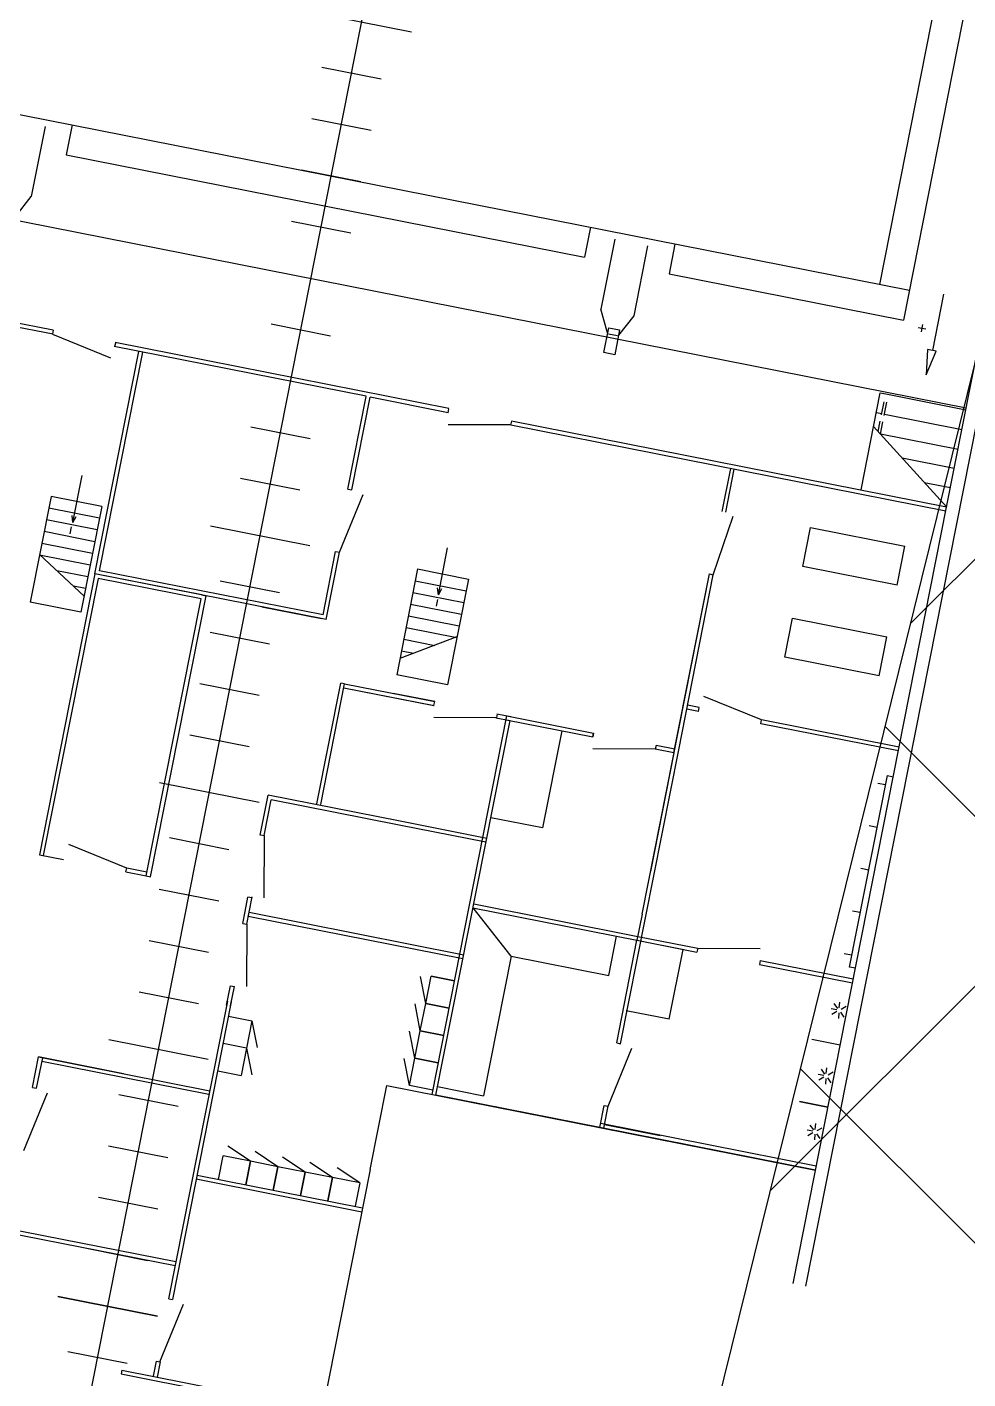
# Model space of a CAD drawing. Header units: metres. Extents: x 267365 to 277461, y 2088854 to 2108025.
# Drawn here: x 273001.3 to 273040.8, y 2096070.5 to 2096127.3 of the extents above; entities that cross this region are included whole.
import ezdxf

# ---------------------------------------------------------------- set-up
doc = ezdxf.new("R2010")
doc.units = ezdxf.units.M
doc.linetypes.add('ACAD_ISO02W100', pattern=[15, 12, -3])
doc.layers.add('PORT', color=5, linetype='Continuous')

msp = doc.modelspace()

# ---------------------------------------------------------------- linework, layer by layer
at = {"color": 30}
for p, q in [((272996.534, 2096032.469), (273058.355, 2096345.152)), ((272996.534, 2096032.469), (273058.355, 2096345.152)), ((272996.534, 2096032.469), (273058.355, 2096345.152)), ((273034.01, 2096074.372), (273075.472, 2096284.081)), ((273034.01, 2096074.372), (273075.472, 2096284.081)), ((273034.01, 2096074.372), (273075.472, 2096284.081)), ((273013.24, 2096127.958), (273017.424, 2096127.131)), ((273013.24, 2096127.958), (273017.424, 2096127.131)), ((273013.24, 2096127.958), (273017.424, 2096127.131)), ((273016.153, 2096125.137), (273013.657, 2096125.631)), ((273016.153, 2096125.137), (273013.657, 2096125.631)), ((273016.153, 2096125.137), (273013.657, 2096125.631)), ((273002.019, 2096123.142), (273001.436, 2096120.197)), ((273002.019, 2096123.142), (273001.436, 2096120.197)), ((273002.019, 2096123.142), (273001.436, 2096120.197)), ((273003.156, 2096123.217), (273002.907, 2096121.956)), ((273003.156, 2096123.217), (273002.907, 2096121.956)), ((273003.156, 2096123.217), (273002.907, 2096121.956)), ((273015.725, 2096122.977), (273013.23, 2096123.47)), ((273015.725, 2096122.977), (273013.23, 2096123.47)), ((273015.725, 2096122.977), (273013.23, 2096123.47)), ((273015.298, 2096120.816), (273012.803, 2096121.31)), ((273015.298, 2096120.816), (273012.803, 2096121.31)), ((273015.298, 2096120.816), (273012.803, 2096121.31)), ((273000.8, 2096119.389), (273001.436, 2096120.197)), ((273000.8, 2096119.389), (273001.436, 2096120.197)), ((273000.8, 2096119.389), (273001.436, 2096120.197)), ((273014.871, 2096118.656), (273012.376, 2096119.149)), ((273014.871, 2096118.656), (273012.376, 2096119.149)), ((273014.871, 2096118.656), (273012.376, 2096119.149)), ((273024.945, 2096118.909), (273024.696, 2096117.648)), ((273024.945, 2096118.909), (273024.696, 2096117.648)), ((273024.945, 2096118.909), (273024.696, 2096117.648)), ((273025.969, 2096118.407), (273025.386, 2096115.462)), ((273025.969, 2096118.407), (273025.386, 2096115.462)), ((273025.969, 2096118.407), (273025.386, 2096115.462)), ((273026.784, 2096115.186), (273027.366, 2096118.131)), ((273026.784, 2096115.186), (273027.366, 2096118.131)), ((273026.784, 2096115.186), (273027.366, 2096118.131)), ((273028.503, 2096118.205), (273028.254, 2096116.945)), ((273028.503, 2096118.205), (273028.254, 2096116.945)), ((273028.503, 2096118.205), (273028.254, 2096116.945)), ((273039.922, 2096107.135), (273041.963, 2096117.457)), ((273039.922, 2096107.135), (273041.963, 2096117.457)), ((273039.922, 2096107.135), (273041.963, 2096117.457)), ((273039.797, 2096116.093), (273039.328, 2096113.722)), ((273039.797, 2096116.093), (273039.328, 2096113.722)), ((273039.797, 2096116.093), (273039.328, 2096113.722)), ((273025.667, 2096114.472), (273025.386, 2096115.462)), ((273025.667, 2096114.472), (273025.386, 2096115.462)), ((273025.667, 2096114.472), (273025.386, 2096115.462)), ((273026.147, 2096114.377), (273026.784, 2096115.186)), ((273026.147, 2096114.377), (273026.784, 2096115.186)), ((273026.147, 2096114.377), (273026.784, 2096115.186)), ((273002.356, 2096114.406), (273000.461, 2096114.781)), ((273002.356, 2096114.406), (273000.461, 2096114.781)), ((273002.356, 2096114.406), (273000.461, 2096114.781)), ((273002.363, 2096114.575), (273000.493, 2096114.945)), ((273002.363, 2096114.575), (273000.493, 2096114.945)), ((273002.363, 2096114.575), (273000.493, 2096114.945)), ((273002.363, 2096114.575), (273002.331, 2096114.411)), ((273002.363, 2096114.575), (273002.331, 2096114.411)), ((273002.363, 2096114.575), (273002.331, 2096114.411)), ((273014.017, 2096114.334), (273011.521, 2096114.828)), ((273014.017, 2096114.334), (273011.521, 2096114.828)), ((273014.017, 2096114.334), (273011.521, 2096114.828)), ((273025.518, 2096113.638), (273025.724, 2096114.683)), ((273025.518, 2096113.638), (273025.724, 2096114.683)), ((273025.518, 2096113.638), (273025.724, 2096114.683)), ((273025.724, 2096114.683), (273026.174, 2096114.594)), ((273025.724, 2096114.683), (273026.174, 2096114.594)), ((273025.724, 2096114.683), (273026.174, 2096114.594)), ((273026.174, 2096114.594), (273025.968, 2096113.549)), ((273026.174, 2096114.594), (273025.968, 2096113.549)), ((273026.174, 2096114.594), (273025.968, 2096113.549)), ((273038.735, 2096114.693), (273039.048, 2096114.632)), ((273038.735, 2096114.693), (273039.048, 2096114.632)), ((273038.735, 2096114.693), (273039.048, 2096114.632)), ((273038.862, 2096114.505), (273038.924, 2096114.818)), ((273038.862, 2096114.505), (273038.924, 2096114.818)), ((273038.862, 2096114.505), (273038.924, 2096114.818)), ((273002.332, 2096114.416), (273004.765, 2096113.423)), ((273002.332, 2096114.416), (273004.765, 2096113.423)), ((273002.332, 2096114.416), (273004.765, 2096113.423)), ((273015.523, 2096111.803), (273004.928, 2096113.898)), ((273015.523, 2096111.803), (273004.928, 2096113.898)), ((273015.523, 2096111.803), (273004.928, 2096113.898)), ((273004.957, 2096113.891), (273004.989, 2096114.055)), ((273004.957, 2096113.891), (273004.989, 2096114.055)), ((273004.957, 2096113.891), (273004.989, 2096114.055)), ((273019, 2096111.28), (273004.971, 2096114.058)), ((273019, 2096111.28), (273004.971, 2096114.058)), ((273019, 2096111.28), (273004.971, 2096114.058)), ((273025.71, 2096114.433), (273026.093, 2096114.357)), ((273025.71, 2096114.433), (273026.093, 2096114.357)), ((273025.71, 2096114.433), (273026.093, 2096114.357)), ((273004.116, 2096104.332), (273005.965, 2096113.681)), ((273004.116, 2096104.332), (273005.965, 2096113.681)), ((273004.116, 2096104.332), (273005.965, 2096113.681)), ((273004.313, 2096104.463), (273006.129, 2096113.649)), ((273004.313, 2096104.463), (273006.129, 2096113.649)), ((273004.313, 2096104.463), (273006.129, 2096113.649)), ((273025.968, 2096113.549), (273025.518, 2096113.638)), ((273025.968, 2096113.549), (273025.518, 2096113.638)), ((273025.968, 2096113.549), (273025.518, 2096113.638)), ((273039.119, 2096113.763), (273039.068, 2096112.709)), ((273039.119, 2096113.763), (273039.068, 2096112.709)), ((273039.068, 2096112.709), (273039.483, 2096113.691)), ((273039.068, 2096112.709), (273039.483, 2096113.691)), ((273039.483, 2096113.691), (273039.119, 2096113.763)), ((273039.483, 2096113.691), (273039.119, 2096113.763)), ((273014.75, 2096107.897), (273015.52, 2096111.792)), ((273014.75, 2096107.897), (273015.52, 2096111.792)), ((273014.75, 2096107.897), (273015.52, 2096111.792)), ((273014.914, 2096107.865), (273015.684, 2096111.759)), ((273014.914, 2096107.865), (273015.684, 2096111.759)), ((273014.914, 2096107.865), (273015.684, 2096111.759)), ((273018.967, 2096111.11), (273015.684, 2096111.759)), ((273018.967, 2096111.11), (273015.684, 2096111.759)), ((273018.967, 2096111.11), (273015.684, 2096111.759)), ((273036.329, 2096107.862), (273037.136, 2096111.946)), ((273036.329, 2096107.862), (273037.136, 2096111.946)), ((273036.329, 2096107.862), (273037.136, 2096111.946)), ((273037.136, 2096111.946), (273037.364, 2096111.9)), ((273037.136, 2096111.946), (273037.364, 2096111.9)), ((273037.136, 2096111.946), (273037.364, 2096111.9)), ((273037.364, 2096111.9), (273040.733, 2096111.234)), ((273037.364, 2096111.9), (273040.733, 2096111.234)), ((273037.364, 2096111.9), (273040.733, 2096111.234)), ((273018.967, 2096111.11), (273018.999, 2096111.275)), ((273018.967, 2096111.11), (273018.999, 2096111.275)), ((273018.967, 2096111.11), (273018.999, 2096111.275)), ((273036.973, 2096111.119), (273037.201, 2096111.074)), ((273036.973, 2096111.119), (273037.201, 2096111.074)), ((273036.973, 2096111.119), (273037.201, 2096111.074)), ((273037.313, 2096111.052), (273040.569, 2096110.408)), ((273037.313, 2096111.052), (273040.569, 2096110.408)), ((273037.313, 2096111.052), (273040.569, 2096110.408)), ((273013.162, 2096110.013), (273010.667, 2096110.506)), ((273013.162, 2096110.013), (273010.667, 2096110.506)), ((273013.162, 2096110.013), (273010.667, 2096110.506)), ((273021.594, 2096110.597), (273018.966, 2096110.604)), ((273021.594, 2096110.597), (273018.966, 2096110.604)), ((273021.594, 2096110.597), (273018.966, 2096110.604)), ((273021.625, 2096110.755), (273021.593, 2096110.591)), ((273021.625, 2096110.755), (273021.593, 2096110.591)), ((273021.625, 2096110.755), (273021.593, 2096110.591)), ((273039.89, 2096106.974), (273021.597, 2096110.59)), ((273039.89, 2096106.974), (273021.597, 2096110.59)), ((273039.89, 2096106.974), (273021.597, 2096110.59)), ((273039.923, 2096107.138), (273021.626, 2096110.76)), ((273039.923, 2096107.138), (273021.626, 2096110.76)), ((273039.923, 2096107.138), (273021.626, 2096110.76)), ((273039.927, 2096107.134), (273036.855, 2096110.525)), ((273039.927, 2096107.134), (273036.855, 2096110.525)), ((273039.927, 2096107.134), (273036.855, 2096110.525)), ((273037.148, 2096110.226), (273040.406, 2096109.582)), ((273037.148, 2096110.226), (273040.406, 2096109.582)), ((273037.148, 2096110.226), (273040.406, 2096109.582)), ((273030.49, 2096106.953), (273030.847, 2096108.761)), ((273030.49, 2096106.953), (273030.847, 2096108.761)), ((273030.49, 2096106.953), (273030.847, 2096108.761)), ((273038.05, 2096109.206), (273040.246, 2096108.772)), ((273038.05, 2096109.206), (273040.246, 2096108.772)), ((273038.05, 2096109.206), (273040.246, 2096108.772)), ((273003.184, 2096106.49), (273003.576, 2096108.47)), ((273003.184, 2096106.49), (273003.576, 2096108.47)), ((273003.184, 2096106.49), (273003.576, 2096108.47)), ((273012.735, 2096107.852), (273010.24, 2096108.346)), ((273012.735, 2096107.852), (273010.24, 2096108.346)), ((273012.735, 2096107.852), (273010.24, 2096108.346)), ((273030.635, 2096106.931), (273030.992, 2096108.733)), ((273030.635, 2096106.931), (273030.992, 2096108.733)), ((273030.635, 2096106.931), (273030.992, 2096108.733)), ((273014.395, 2096105.239), (273015.388, 2096107.672)), ((273014.395, 2096105.239), (273015.388, 2096107.672)), ((273014.395, 2096105.239), (273015.388, 2096107.672)), ((273014.75, 2096107.897), (273014.92, 2096107.863)), ((273014.75, 2096107.897), (273014.92, 2096107.863)), ((273014.75, 2096107.897), (273014.92, 2096107.863)), ((273014.75, 2096107.897), (273014.92, 2096107.863)), ((273014.75, 2096107.897), (273014.92, 2096107.863)), ((273014.75, 2096107.897), (273014.92, 2096107.863)), ((273038.979, 2096108.18), (273040.085, 2096107.961)), ((273038.979, 2096108.18), (273040.085, 2096107.961)), ((273038.979, 2096108.18), (273040.085, 2096107.961)), ((273002.27, 2096107.583), (273001.391, 2096103.137)), ((273002.27, 2096107.583), (273001.391, 2096103.137)), ((273002.27, 2096107.583), (273001.391, 2096103.137)), ((273004.306, 2096106.668), (273002.173, 2096107.09)), ((273004.306, 2096106.668), (273002.173, 2096107.09)), ((273004.306, 2096106.668), (273002.173, 2096107.09)), ((273004.404, 2096107.161), (273002.27, 2096107.583)), ((273004.404, 2096107.161), (273002.27, 2096107.583)), ((273004.404, 2096107.161), (273002.27, 2096107.583)), ((273004.404, 2096107.161), (273003.525, 2096102.716)), ((273004.404, 2096107.161), (273003.525, 2096102.716)), ((273004.404, 2096107.161), (273003.525, 2096102.716)), ((273033.466, 2096074.479), (273039.922, 2096107.135)), ((273033.466, 2096074.479), (273039.922, 2096107.135)), ((273033.466, 2096074.479), (273039.922, 2096107.135)), ((273004.209, 2096106.176), (273002.076, 2096106.598)), ((273004.209, 2096106.176), (273002.076, 2096106.598)), ((273004.209, 2096106.176), (273002.076, 2096106.598)), ((273003.184, 2096106.49), (273003.152, 2096106.782)), ((273003.184, 2096106.49), (273003.152, 2096106.782)), ((273003.184, 2096106.49), (273003.152, 2096106.782)), ((273003.184, 2096106.49), (273003.326, 2096106.748)), ((273003.184, 2096106.49), (273003.326, 2096106.748)), ((273003.184, 2096106.49), (273003.326, 2096106.748)), ((273030.114, 2096104.296), (273030.943, 2096106.761)), ((273030.114, 2096104.296), (273030.943, 2096106.761)), ((273030.114, 2096104.296), (273030.943, 2096106.761)), ((273004.112, 2096105.684), (273001.978, 2096106.106)), ((273004.112, 2096105.684), (273001.978, 2096106.106)), ((273004.112, 2096105.684), (273001.978, 2096106.106)), ((273003.069, 2096106.017), (273003.126, 2096106.302)), ((273003.069, 2096106.017), (273003.126, 2096106.302)), ((273003.069, 2096106.017), (273003.126, 2096106.302)), ((273008.968, 2096106.352), (273013.152, 2096105.525)), ((273008.968, 2096106.352), (273013.152, 2096105.525)), ((273008.968, 2096106.352), (273013.152, 2096105.525)), ((273033.878, 2096104.637), (273034.202, 2096106.278)), ((273033.878, 2096104.637), (273034.202, 2096106.278)), ((273033.878, 2096104.637), (273034.202, 2096106.278)), ((273034.202, 2096106.278), (273038.166, 2096105.494)), ((273034.202, 2096106.278), (273038.166, 2096105.494)), ((273034.202, 2096106.278), (273038.166, 2096105.494)), ((273004.014, 2096105.191), (273001.881, 2096105.613)), ((273004.014, 2096105.191), (273001.881, 2096105.613)), ((273004.014, 2096105.191), (273001.881, 2096105.613)), ((273018.553, 2096103.451), (273018.945, 2096105.432)), ((273018.553, 2096103.451), (273018.945, 2096105.432)), ((273018.553, 2096103.451), (273018.945, 2096105.432)), ((273037.841, 2096103.853), (273038.166, 2096105.494)), ((273037.841, 2096103.853), (273038.166, 2096105.494)), ((273037.841, 2096103.853), (273038.166, 2096105.494)), ((273003.917, 2096104.699), (273001.783, 2096105.121)), ((273003.917, 2096104.699), (273001.783, 2096105.121)), ((273003.917, 2096104.699), (273001.783, 2096105.121)), ((273001.788, 2096105.146), (273003.659, 2096103.394)), ((273001.788, 2096105.146), (273003.659, 2096103.394)), ((273001.788, 2096105.146), (273003.659, 2096103.394)), ((273013.704, 2096102.607), (273014.231, 2096105.27)), ((273013.704, 2096102.607), (273014.231, 2096105.27)), ((273013.704, 2096102.607), (273014.231, 2096105.27)), ((273013.836, 2096102.41), (273014.397, 2096105.246)), ((273013.836, 2096102.41), (273014.397, 2096105.246)), ((273013.836, 2096102.41), (273014.397, 2096105.246)), ((273014.237, 2096105.27), (273014.401, 2096105.238)), ((273014.237, 2096105.27), (273014.401, 2096105.238)), ((273014.237, 2096105.27), (273014.401, 2096105.238)), ((273004.116, 2096104.332), (273001.78, 2096092.515)), ((273004.116, 2096104.332), (273001.78, 2096092.515)), ((273004.116, 2096104.332), (273001.78, 2096092.515)), ((273003.82, 2096104.207), (273002.516, 2096104.464)), ((273003.82, 2096104.207), (273002.516, 2096104.464)), ((273003.82, 2096104.207), (273002.516, 2096104.464)), ((273008.606, 2096103.444), (273004.116, 2096104.332)), ((273013.836, 2096102.41), (273004.116, 2096104.332)), ((273008.606, 2096103.444), (273004.116, 2096104.332)), ((273013.836, 2096102.41), (273004.116, 2096104.332)), ((273008.606, 2096103.444), (273004.116, 2096104.332)), ((273013.836, 2096102.41), (273004.116, 2096104.332)), ((273013.704, 2096102.607), (273004.313, 2096104.463)), ((273013.704, 2096102.607), (273004.313, 2096104.463)), ((273013.704, 2096102.607), (273004.313, 2096104.463)), ((273017.681, 2096104.536), (273016.802, 2096100.09)), ((273017.681, 2096104.536), (273016.802, 2096100.09)), ((273017.681, 2096104.536), (273016.802, 2096100.09)), ((273017.681, 2096104.536), (273019.815, 2096104.114)), ((273017.681, 2096104.536), (273019.815, 2096104.114)), ((273017.681, 2096104.536), (273019.815, 2096104.114)), ((273027.122, 2096090.023), (273029.95, 2096104.328)), ((273027.122, 2096090.023), (273029.95, 2096104.328)), ((273027.122, 2096090.023), (273029.95, 2096104.328)), ((273028.461, 2096096.797), (273029.95, 2096104.328)), ((273028.461, 2096096.797), (273029.95, 2096104.328)), ((273028.461, 2096096.797), (273029.95, 2096104.328)), ((273028.658, 2096096.929), (273030.114, 2096104.296)), ((273028.658, 2096096.929), (273030.114, 2096104.296)), ((273028.658, 2096096.929), (273030.114, 2096104.296)), ((273029.381, 2096101.448), (273029.95, 2096104.328)), ((273029.381, 2096101.448), (273029.95, 2096104.328)), ((273029.381, 2096101.448), (273029.95, 2096104.328)), ((273029.95, 2096104.328), (273030.114, 2096104.296)), ((273029.95, 2096104.328), (273030.114, 2096104.296)), ((273029.95, 2096104.328), (273030.114, 2096104.296)), ((273037.841, 2096103.853), (273033.878, 2096104.637)), ((273037.841, 2096103.853), (273033.878, 2096104.637)), ((273037.841, 2096103.853), (273033.878, 2096104.637)), ((273004.248, 2096104.135), (273001.944, 2096092.483)), ((273004.248, 2096104.135), (273001.944, 2096092.483)), ((273004.248, 2096104.135), (273001.944, 2096092.483)), ((273003.722, 2096103.714), (273003.209, 2096103.816)), ((273003.722, 2096103.714), (273003.209, 2096103.816)), ((273003.722, 2096103.714), (273003.209, 2096103.816)), ((273008.574, 2096103.28), (273004.248, 2096104.135)), ((273008.574, 2096103.28), (273004.248, 2096104.135)), ((273008.574, 2096103.28), (273004.248, 2096104.135)), ((273011.881, 2096103.531), (273009.385, 2096104.024)), ((273011.881, 2096103.531), (273009.385, 2096104.024)), ((273011.881, 2096103.531), (273009.385, 2096104.024)), ((273017.584, 2096104.043), (273019.717, 2096103.622)), ((273017.584, 2096104.043), (273019.717, 2096103.622)), ((273017.584, 2096104.043), (273019.717, 2096103.622)), ((273018.553, 2096103.451), (273018.521, 2096103.743)), ((273018.553, 2096103.451), (273018.521, 2096103.743)), ((273018.553, 2096103.451), (273018.521, 2096103.743)), ((273018.553, 2096103.451), (273018.694, 2096103.709)), ((273018.553, 2096103.451), (273018.694, 2096103.709)), ((273018.553, 2096103.451), (273018.694, 2096103.709)), ((273019.815, 2096104.114), (273018.936, 2096099.669)), ((273019.815, 2096104.114), (273018.936, 2096099.669)), ((273019.815, 2096104.114), (273018.936, 2096099.669)), ((273003.525, 2096102.716), (273001.391, 2096103.137)), ((273003.525, 2096102.716), (273001.391, 2096103.137)), ((273003.525, 2096102.716), (273001.391, 2096103.137)), ((273006.27, 2096091.628), (273008.574, 2096103.28)), ((273006.27, 2096091.628), (273008.574, 2096103.28)), ((273006.27, 2096091.628), (273008.574, 2096103.28)), ((273006.449, 2096091.592), (273008.785, 2096103.409)), ((273006.449, 2096091.592), (273008.785, 2096103.409)), ((273006.449, 2096091.592), (273008.785, 2096103.409)), ((273008.606, 2096103.444), (273008.785, 2096103.409)), ((273008.606, 2096103.444), (273008.785, 2096103.409)), ((273008.606, 2096103.444), (273008.785, 2096103.409)), ((273017.487, 2096103.551), (273019.62, 2096103.129)), ((273017.487, 2096103.551), (273019.62, 2096103.129)), ((273017.487, 2096103.551), (273019.62, 2096103.129)), ((273018.48, 2096102.97), (273018.537, 2096103.255)), ((273018.48, 2096102.97), (273018.537, 2096103.255)), ((273018.48, 2096102.97), (273018.537, 2096103.255)), ((273017.292, 2096102.566), (273019.425, 2096102.144)), ((273017.292, 2096102.566), (273019.425, 2096102.144)), ((273017.292, 2096102.566), (273019.425, 2096102.144)), ((273017.389, 2096103.059), (273019.523, 2096102.637)), ((273017.389, 2096103.059), (273019.523, 2096102.637)), ((273017.389, 2096103.059), (273019.523, 2096102.637)), ((273017.194, 2096102.074), (273019.328, 2096101.652)), ((273017.194, 2096102.074), (273019.328, 2096101.652)), ((273017.194, 2096102.074), (273019.328, 2096101.652)), ((273033.125, 2096100.828), (273033.449, 2096102.47)), ((273033.125, 2096100.828), (273033.449, 2096102.47)), ((273033.125, 2096100.828), (273033.449, 2096102.47)), ((273033.449, 2096102.47), (273037.413, 2096101.686)), ((273033.449, 2096102.47), (273037.413, 2096101.686)), ((273033.449, 2096102.47), (273037.413, 2096101.686)), ((273011.453, 2096101.37), (273008.958, 2096101.864)), ((273011.453, 2096101.37), (273008.958, 2096101.864)), ((273011.453, 2096101.37), (273008.958, 2096101.864)), ((273019.333, 2096101.677), (273016.937, 2096100.769)), ((273019.333, 2096101.677), (273016.937, 2096100.769)), ((273019.333, 2096101.677), (273016.937, 2096100.769)), ((273017.097, 2096101.582), (273018.401, 2096101.324)), ((273017.097, 2096101.582), (273018.401, 2096101.324)), ((273017.097, 2096101.582), (273018.401, 2096101.324)), ((273037.088, 2096100.045), (273037.413, 2096101.686)), ((273037.088, 2096100.045), (273037.413, 2096101.686)), ((273037.088, 2096100.045), (273037.413, 2096101.686)), ((273017, 2096101.089), (273017.513, 2096100.988)), ((273017, 2096101.089), (273017.513, 2096100.988)), ((273017, 2096101.089), (273017.513, 2096100.988)), ((273037.088, 2096100.045), (273033.125, 2096100.828)), ((273037.088, 2096100.045), (273033.125, 2096100.828)), ((273037.088, 2096100.045), (273033.125, 2096100.828)), ((273011.026, 2096099.21), (273008.531, 2096099.703)), ((273011.026, 2096099.21), (273008.531, 2096099.703)), ((273011.026, 2096099.21), (273008.531, 2096099.703)), ((273013.442, 2096094.658), (273014.447, 2096099.739)), ((273013.442, 2096094.658), (273014.447, 2096099.739)), ((273013.442, 2096094.658), (273014.447, 2096099.739)), ((273013.606, 2096094.626), (273014.611, 2096099.706)), ((273013.606, 2096094.626), (273014.611, 2096099.706)), ((273013.606, 2096094.626), (273014.611, 2096099.706)), ((273014.611, 2096099.706), (273014.447, 2096099.739)), ((273014.611, 2096099.706), (273014.447, 2096099.739)), ((273014.611, 2096099.706), (273014.447, 2096099.739)), ((273014.611, 2096099.706), (273018.401, 2096098.957)), ((273014.611, 2096099.706), (273018.401, 2096098.957)), ((273014.611, 2096099.706), (273018.401, 2096098.957)), ((273014.611, 2096099.706), (273018.401, 2096098.957)), ((273014.611, 2096099.706), (273018.401, 2096098.957)), ((273014.611, 2096099.706), (273018.401, 2096098.957)), ((273018.936, 2096099.669), (273016.802, 2096100.09)), ((273018.936, 2096099.669), (273016.802, 2096100.09)), ((273018.936, 2096099.669), (273016.802, 2096100.09)), ((273014.578, 2096099.542), (273018.366, 2096098.793)), ((273014.578, 2096099.542), (273018.384, 2096098.79)), ((273014.578, 2096099.542), (273018.366, 2096098.793)), ((273014.578, 2096099.542), (273018.384, 2096098.79)), ((273014.578, 2096099.542), (273018.366, 2096098.793)), ((273014.578, 2096099.542), (273018.384, 2096098.79)), ((273018.401, 2096098.957), (273016.647, 2096099.304)), ((273018.401, 2096098.957), (273016.647, 2096099.304)), ((273018.401, 2096098.957), (273016.647, 2096099.304)), ((273032.143, 2096098.186), (273029.71, 2096099.179)), ((273032.143, 2096098.186), (273029.71, 2096099.179)), ((273032.143, 2096098.186), (273029.71, 2096099.179)), ((273018.369, 2096098.793), (273018.401, 2096098.957)), ((273018.369, 2096098.793), (273018.401, 2096098.957)), ((273018.369, 2096098.793), (273018.401, 2096098.957)), ((273029.485, 2096098.547), (273028.997, 2096098.643)), ((273029.485, 2096098.547), (273028.997, 2096098.643)), ((273029.485, 2096098.547), (273028.997, 2096098.643)), ((273029.485, 2096098.547), (273028.997, 2096098.643)), ((273029.485, 2096098.547), (273028.997, 2096098.643)), ((273029.485, 2096098.547), (273028.997, 2096098.643)), ((273029.518, 2096098.711), (273029.029, 2096098.807)), ((273029.518, 2096098.711), (273029.029, 2096098.807)), ((273029.518, 2096098.711), (273029.029, 2096098.807)), ((273029.518, 2096098.711), (273029.029, 2096098.807)), ((273029.518, 2096098.711), (273029.029, 2096098.807)), ((273029.518, 2096098.711), (273029.029, 2096098.807)), ((273029.485, 2096098.547), (273029.518, 2096098.711)), ((273029.485, 2096098.547), (273029.518, 2096098.711)), ((273029.485, 2096098.547), (273029.518, 2096098.711)), ((273018.289, 2096082.437), (273021.437, 2096098.357)), ((273018.289, 2096082.437), (273021.437, 2096098.357)), ((273018.289, 2096082.437), (273021.437, 2096098.357)), ((273020.996, 2096098.279), (273018.368, 2096098.287)), ((273020.996, 2096098.279), (273018.368, 2096098.287)), ((273020.996, 2096098.279), (273018.368, 2096098.287)), ((273018.453, 2096082.405), (273021.568, 2096098.16)), ((273018.453, 2096082.405), (273021.568, 2096098.16)), ((273018.453, 2096082.405), (273021.568, 2096098.16)), ((273020.967, 2096098.279), (273021.568, 2096098.16)), ((273020.967, 2096098.279), (273021.568, 2096098.16)), ((273020.967, 2096098.279), (273021.568, 2096098.16)), ((273021.027, 2096098.438), (273020.994, 2096098.274)), ((273021.027, 2096098.438), (273020.994, 2096098.274)), ((273021.027, 2096098.438), (273020.994, 2096098.274)), ((273021.01, 2096098.441), (273021.601, 2096098.324)), ((273021.01, 2096098.441), (273021.601, 2096098.324)), ((273021.01, 2096098.441), (273021.601, 2096098.324)), ((273021.404, 2096098.193), (273025.05, 2096097.472)), ((273021.404, 2096098.193), (273025.05, 2096097.472)), ((273021.404, 2096098.193), (273025.05, 2096097.472)), ((273021.437, 2096098.357), (273025.082, 2096097.636)), ((273021.437, 2096098.357), (273025.082, 2096097.636)), ((273021.437, 2096098.357), (273025.082, 2096097.636)), ((273032.111, 2096098.028), (273032.144, 2096098.192)), ((273032.111, 2096098.028), (273032.144, 2096098.192)), ((273032.111, 2096098.028), (273032.144, 2096098.192)), ((273037.895, 2096096.884), (273032.111, 2096098.028)), ((273037.895, 2096096.884), (273032.111, 2096098.028)), ((273037.895, 2096096.884), (273032.111, 2096098.028)), ((273037.928, 2096097.048), (273032.144, 2096098.192)), ((273037.928, 2096097.048), (273032.144, 2096098.192)), ((273037.928, 2096097.048), (273032.144, 2096098.192)), ((273010.599, 2096097.049), (273008.104, 2096097.542)), ((273010.599, 2096097.049), (273008.104, 2096097.542)), ((273010.599, 2096097.049), (273008.104, 2096097.542)), ((273023.743, 2096097.73), (273022.935, 2096093.644)), ((273023.743, 2096097.73), (273022.935, 2096093.644)), ((273023.743, 2096097.73), (273022.935, 2096093.644)), ((273025.082, 2096097.636), (273025.05, 2096097.472)), ((273025.05, 2096097.472), (273025.082, 2096097.636)), ((273025.082, 2096097.636), (273025.05, 2096097.472)), ((273025.05, 2096097.472), (273025.082, 2096097.636)), ((273025.082, 2096097.636), (273025.05, 2096097.472)), ((273025.05, 2096097.472), (273025.082, 2096097.636)), ((273027.677, 2096096.958), (273025.049, 2096096.966)), ((273027.677, 2096096.958), (273025.049, 2096096.966)), ((273027.677, 2096096.958), (273025.049, 2096096.966)), ((273026.214, 2096084.566), (273028.658, 2096096.929)), ((273026.214, 2096084.566), (273028.658, 2096096.929)), ((273026.214, 2096084.566), (273028.658, 2096096.929)), ((273027.708, 2096097.117), (273027.676, 2096096.953)), ((273027.708, 2096097.117), (273027.676, 2096096.953)), ((273027.708, 2096097.117), (273027.676, 2096096.953)), ((273028.461, 2096096.797), (273027.676, 2096096.953)), ((273028.461, 2096096.797), (273027.676, 2096096.953)), ((273028.461, 2096096.797), (273027.676, 2096096.953)), ((273028.494, 2096096.962), (273027.708, 2096097.117)), ((273028.494, 2096096.962), (273027.708, 2096097.117)), ((273028.494, 2096096.962), (273027.708, 2096097.117)), ((273028.461, 2096096.797), (273027.476, 2096091.815)), ((273028.461, 2096096.797), (273027.476, 2096091.815)), ((273028.461, 2096096.797), (273027.476, 2096091.815)), ((273006.832, 2096095.549), (273011.016, 2096094.721)), ((273006.832, 2096095.549), (273011.016, 2096094.721)), ((273006.832, 2096095.549), (273011.016, 2096094.721)), ((273011.065, 2096093.336), (273011.398, 2096095.023)), ((273011.065, 2096093.336), (273011.398, 2096095.023)), ((273011.065, 2096093.336), (273011.398, 2096095.023)), ((273011.233, 2096093.324), (273011.53, 2096094.826)), ((273011.233, 2096093.324), (273011.53, 2096094.826)), ((273011.233, 2096093.324), (273011.53, 2096094.826)), ((273016.942, 2096093.927), (273011.398, 2096095.023)), ((273016.942, 2096093.927), (273011.398, 2096095.023)), ((273016.942, 2096093.927), (273011.398, 2096095.023)), ((273016.909, 2096093.762), (273011.53, 2096094.826)), ((273016.909, 2096093.762), (273011.53, 2096094.826)), ((273016.909, 2096093.762), (273011.53, 2096094.826)), ((273022.935, 2096093.644), (273020.76, 2096094.073)), ((273022.935, 2096093.644), (273020.76, 2096094.073)), ((273022.935, 2096093.644), (273020.76, 2096094.073)), ((273020.556, 2096093.041), (273016.909, 2096093.762)), ((273020.556, 2096093.041), (273016.909, 2096093.762)), ((273020.556, 2096093.041), (273016.909, 2096093.762)), ((273020.589, 2096093.205), (273016.942, 2096093.927)), ((273020.589, 2096093.205), (273016.942, 2096093.927)), ((273020.589, 2096093.205), (273016.942, 2096093.927)), ((273005.45, 2096091.955), (273003.017, 2096092.947)), ((273005.45, 2096091.955), (273003.017, 2096092.947)), ((273005.45, 2096091.955), (273003.017, 2096092.947)), ((273009.745, 2096092.728), (273007.25, 2096093.221)), ((273009.745, 2096092.728), (273007.25, 2096093.221)), ((273009.745, 2096092.728), (273007.25, 2096093.221)), ((273011.069, 2096093.357), (273011.233, 2096093.324)), ((273011.069, 2096093.357), (273011.233, 2096093.324)), ((273011.069, 2096093.357), (273011.233, 2096093.324)), ((273011.228, 2096093.325), (273011.22, 2096090.698)), ((273011.228, 2096093.325), (273011.22, 2096090.698)), ((273011.228, 2096093.325), (273011.22, 2096090.698)), ((273001.78, 2096092.515), (273002.793, 2096092.315)), ((273001.78, 2096092.515), (273002.793, 2096092.315)), ((273001.78, 2096092.515), (273002.793, 2096092.315)), ((273005.419, 2096091.796), (273005.451, 2096091.96)), ((273005.419, 2096091.796), (273005.451, 2096091.96)), ((273005.419, 2096091.796), (273005.451, 2096091.96)), ((273005.419, 2096091.796), (273006.27, 2096091.628)), ((273005.419, 2096091.796), (273006.27, 2096091.628)), ((273005.419, 2096091.796), (273006.27, 2096091.628)), ((273005.451, 2096091.96), (273006.302, 2096091.792)), ((273005.451, 2096091.96), (273006.302, 2096091.792)), ((273005.451, 2096091.96), (273006.302, 2096091.792)), ((273006.27, 2096091.628), (273006.449, 2096091.592)), ((273006.27, 2096091.628), (273006.449, 2096091.592)), ((273006.27, 2096091.628), (273006.449, 2096091.592)), ((273009.318, 2096090.567), (273006.822, 2096091.06)), ((273009.318, 2096090.567), (273006.822, 2096091.06)), ((273009.318, 2096090.567), (273006.822, 2096091.06)), ((273010.431, 2096090.13), (273010.55, 2096090.731)), ((273010.431, 2096090.13), (273010.55, 2096090.731)), ((273010.431, 2096090.13), (273010.55, 2096090.731)), ((273010.714, 2096090.698), (273010.55, 2096090.731)), ((273010.714, 2096090.698), (273010.55, 2096090.731)), ((273010.714, 2096090.698), (273010.55, 2096090.731)), ((273010.595, 2096090.098), (273010.722, 2096090.741)), ((273010.595, 2096090.098), (273010.722, 2096090.741)), ((273010.595, 2096090.098), (273010.722, 2096090.741)), ((273010.332, 2096089.63), (273010.431, 2096090.13)), ((273010.332, 2096089.63), (273010.431, 2096090.13)), ((273010.332, 2096089.63), (273010.431, 2096090.13)), ((273010.496, 2096089.597), (273010.595, 2096090.098)), ((273010.496, 2096089.597), (273010.595, 2096090.098)), ((273010.496, 2096089.597), (273010.595, 2096090.098)), ((273010.595, 2096090.098), (273019.622, 2096088.313)), ((273010.595, 2096090.098), (273019.622, 2096088.313)), ((273010.595, 2096090.098), (273019.622, 2096088.313)), ((273020.008, 2096090.283), (273026.904, 2096088.92)), ((273020.008, 2096090.283), (273026.904, 2096088.92)), ((273020.008, 2096090.283), (273026.904, 2096088.92)), ((273021.618, 2096088.245), (273020.011, 2096090.283)), ((273021.618, 2096088.245), (273020.011, 2096090.283)), ((273021.618, 2096088.245), (273020.011, 2096090.283)), ((273020.041, 2096090.447), (273026.936, 2096089.084)), ((273020.041, 2096090.447), (273026.936, 2096089.084)), ((273020.041, 2096090.447), (273026.936, 2096089.084)), ((273027.122, 2096090.023), (273026.904, 2096088.92)), ((273027.122, 2096090.023), (273026.904, 2096088.92)), ((273027.122, 2096090.023), (273026.904, 2096088.92)), ((273010.332, 2096089.63), (273010.496, 2096089.597)), ((273010.332, 2096089.63), (273010.496, 2096089.597)), ((273010.332, 2096089.63), (273010.496, 2096089.597)), ((273010.496, 2096089.597), (273010.488, 2096086.969)), ((273010.496, 2096089.597), (273010.488, 2096086.969)), ((273010.496, 2096089.597), (273010.488, 2096086.969)), ((273010.563, 2096089.934), (273019.589, 2096088.149)), ((273010.563, 2096089.934), (273019.589, 2096088.149)), ((273010.563, 2096089.934), (273019.589, 2096088.149)), ((273008.89, 2096088.406), (273006.395, 2096088.9)), ((273008.89, 2096088.406), (273006.395, 2096088.9)), ((273008.89, 2096088.406), (273006.395, 2096088.9)), ((273025.724, 2096087.44), (273026.05, 2096089.089)), ((273025.724, 2096087.44), (273026.05, 2096089.089)), ((273025.724, 2096087.44), (273026.05, 2096089.089)), ((273026.055, 2096084.598), (273026.904, 2096088.92)), ((273026.055, 2096084.598), (273026.904, 2096088.92)), ((273026.055, 2096084.598), (273026.904, 2096088.92)), ((273026.904, 2096088.92), (273029.427, 2096088.421)), ((273026.904, 2096088.92), (273028.872, 2096088.531)), ((273026.904, 2096088.92), (273029.427, 2096088.421)), ((273026.904, 2096088.92), (273028.872, 2096088.531)), ((273026.904, 2096088.92), (273029.427, 2096088.421)), ((273026.904, 2096088.92), (273028.872, 2096088.531)), ((273026.936, 2096089.084), (273029.459, 2096088.585)), ((273026.936, 2096089.084), (273029.459, 2096088.585)), ((273026.936, 2096089.084), (273029.459, 2096088.585)), ((273028.262, 2096085.599), (273028.842, 2096088.536)), ((273028.262, 2096085.599), (273028.842, 2096088.536)), ((273028.262, 2096085.599), (273028.842, 2096088.536)), ((273029.459, 2096088.585), (273029.427, 2096088.421)), ((273029.459, 2096088.585), (273029.427, 2096088.421)), ((273029.459, 2096088.585), (273029.427, 2096088.421)), ((273029.458, 2096088.58), (273032.086, 2096088.572)), ((273029.458, 2096088.58), (273032.086, 2096088.572)), ((273029.458, 2096088.58), (273032.086, 2096088.572)), ((273021.618, 2096088.245), (273020.458, 2096082.38)), ((273021.618, 2096088.245), (273020.458, 2096082.38)), ((273021.618, 2096088.245), (273020.458, 2096082.38)), ((273021.619, 2096088.251), (273025.724, 2096087.44)), ((273021.619, 2096088.251), (273025.724, 2096087.44)), ((273021.619, 2096088.251), (273025.724, 2096087.44)), ((273032.085, 2096088.066), (273032.052, 2096087.902)), ((273032.085, 2096088.066), (273032.052, 2096087.902)), ((273032.085, 2096088.066), (273032.052, 2096087.902)), ((273032.052, 2096087.902), (273035.966, 2096087.128)), ((273032.052, 2096087.902), (273035.966, 2096087.128)), ((273032.052, 2096087.902), (273035.966, 2096087.128)), ((273032.085, 2096088.066), (273035.999, 2096087.292)), ((273032.085, 2096088.066), (273035.999, 2096087.292)), ((273032.085, 2096088.066), (273035.999, 2096087.292)), ((273018.022, 2096086.26), (273017.799, 2096087.389)), ((273018.022, 2096086.26), (273017.799, 2096087.389)), ((273018.022, 2096086.26), (273017.799, 2096087.389)), ((273018.022, 2096086.26), (273018.249, 2096087.409)), ((273018.022, 2096086.26), (273018.249, 2096087.409)), ((273018.022, 2096086.26), (273018.249, 2096087.409)), ((273018.249, 2096087.409), (273019.234, 2096087.215)), ((273019.234, 2096087.215), (273018.249, 2096087.409)), ((273018.249, 2096087.409), (273019.234, 2096087.215)), ((273019.234, 2096087.215), (273018.249, 2096087.409)), ((273018.249, 2096087.409), (273019.234, 2096087.215)), ((273019.234, 2096087.215), (273018.249, 2096087.409)), ((273008.463, 2096086.246), (273005.968, 2096086.739)), ((273008.463, 2096086.246), (273005.968, 2096086.739)), ((273008.463, 2096086.246), (273005.968, 2096086.739)), ((273009.652, 2096086.191), (273009.813, 2096087.004)), ((273009.652, 2096086.191), (273009.813, 2096087.004)), ((273009.652, 2096086.191), (273009.813, 2096087.004)), ((273009.813, 2096087.004), (273009.977, 2096086.971)), ((273009.813, 2096087.004), (273009.977, 2096086.971)), ((273009.813, 2096087.004), (273009.977, 2096086.971)), ((273009.816, 2096086.159), (273009.977, 2096086.971)), ((273009.816, 2096086.159), (273009.977, 2096086.971)), ((273009.816, 2096086.159), (273009.977, 2096086.971)), ((273009.685, 2096086.355), (273007.21, 2096073.841)), ((273009.685, 2096086.355), (273007.21, 2096073.841)), ((273009.685, 2096086.355), (273007.21, 2096073.841)), ((273009.849, 2096086.323), (273007.375, 2096073.808)), ((273009.849, 2096086.323), (273007.375, 2096073.808)), ((273009.849, 2096086.323), (273007.375, 2096073.808)), ((273017.795, 2096085.112), (273017.572, 2096086.24)), ((273017.795, 2096085.112), (273017.572, 2096086.24)), ((273017.795, 2096085.112), (273017.572, 2096086.24)), ((273017.795, 2096085.112), (273018.022, 2096086.26)), ((273017.795, 2096085.112), (273018.022, 2096086.26)), ((273017.795, 2096085.112), (273018.022, 2096086.26)), ((273018.022, 2096086.26), (273019.007, 2096086.066)), ((273019.007, 2096086.066), (273018.022, 2096086.26)), ((273018.022, 2096086.26), (273019.007, 2096086.066)), ((273019.007, 2096086.066), (273018.022, 2096086.26)), ((273018.022, 2096086.26), (273019.007, 2096086.066)), ((273019.007, 2096086.066), (273018.022, 2096086.26)), ((273035.303, 2096085.991), (273035.064, 2096086.038)), ((273035.303, 2096085.991), (273035.064, 2096086.038)), ((273035.303, 2096085.991), (273035.064, 2096086.038)), ((273035.344, 2096086.054), (273035.203, 2096086.253)), ((273035.344, 2096086.054), (273035.203, 2096086.253)), ((273035.344, 2096086.054), (273035.203, 2096086.253)), ((273035.413, 2096086.073), (273035.434, 2096086.316)), ((273035.413, 2096086.073), (273035.434, 2096086.316)), ((273035.413, 2096086.073), (273035.434, 2096086.316)), ((273035.492, 2096086.021), (273035.705, 2096086.141)), ((273035.492, 2096086.021), (273035.705, 2096086.141)), ((273035.492, 2096086.021), (273035.705, 2096086.141)), ((273009.731, 2096085.726), (273010.716, 2096085.532)), ((273009.731, 2096085.726), (273010.716, 2096085.532)), ((273009.731, 2096085.726), (273010.716, 2096085.532)), ((273010.716, 2096085.532), (273010.488, 2096084.383)), ((273010.716, 2096085.532), (273010.488, 2096084.383)), ((273010.716, 2096085.532), (273010.488, 2096084.383)), ((273010.716, 2096085.532), (273010.938, 2096084.404)), ((273010.716, 2096085.532), (273010.938, 2096084.404)), ((273010.716, 2096085.532), (273010.938, 2096084.404)), ((273028.262, 2096085.599), (273026.457, 2096085.956)), ((273028.262, 2096085.599), (273026.457, 2096085.956)), ((273028.262, 2096085.599), (273026.457, 2096085.956)), ((273035.315, 2096085.921), (273035.102, 2096085.802)), ((273035.315, 2096085.921), (273035.102, 2096085.802)), ((273035.315, 2096085.921), (273035.102, 2096085.802)), ((273035.394, 2096085.87), (273035.373, 2096085.627)), ((273035.394, 2096085.87), (273035.373, 2096085.627)), ((273035.394, 2096085.87), (273035.373, 2096085.627)), ((273035.463, 2096085.888), (273035.604, 2096085.69)), ((273035.463, 2096085.888), (273035.604, 2096085.69)), ((273035.463, 2096085.888), (273035.604, 2096085.69)), ((273017.568, 2096083.963), (273017.345, 2096085.091)), ((273017.568, 2096083.963), (273017.345, 2096085.091)), ((273017.568, 2096083.963), (273017.345, 2096085.091)), ((273017.568, 2096083.963), (273017.795, 2096085.112)), ((273017.568, 2096083.963), (273017.795, 2096085.112)), ((273017.568, 2096083.963), (273017.795, 2096085.112)), ((273017.795, 2096085.112), (273018.78, 2096084.917)), ((273018.78, 2096084.917), (273017.795, 2096085.112)), ((273017.795, 2096085.112), (273018.78, 2096084.917)), ((273018.78, 2096084.917), (273017.795, 2096085.112)), ((273017.795, 2096085.112), (273018.78, 2096084.917)), ((273018.78, 2096084.917), (273017.795, 2096085.112)), ((273004.697, 2096084.745), (273008.88, 2096083.918)), ((273004.697, 2096084.745), (273008.88, 2096083.918)), ((273004.697, 2096084.745), (273008.88, 2096083.918)), ((273004.697, 2096084.745), (273008.88, 2096083.918)), ((273004.697, 2096084.745), (273008.88, 2096083.918)), ((273004.697, 2096084.745), (273008.88, 2096083.918)), ((273010.488, 2096084.383), (273009.504, 2096084.578)), ((273010.488, 2096084.383), (273009.504, 2096084.578)), ((273010.488, 2096084.383), (273009.504, 2096084.578)), ((273010.488, 2096084.383), (273010.261, 2096083.234)), ((273010.488, 2096084.383), (273010.261, 2096083.234)), ((273010.488, 2096084.383), (273010.261, 2096083.234)), ((273010.488, 2096084.383), (273010.711, 2096083.255)), ((273010.488, 2096084.383), (273010.711, 2096083.255)), ((273010.488, 2096084.383), (273010.711, 2096083.255)), ((273025.689, 2096081.941), (273026.682, 2096084.374)), ((273025.689, 2096081.941), (273026.682, 2096084.374)), ((273025.689, 2096081.941), (273026.682, 2096084.374)), ((273026.055, 2096084.598), (273026.219, 2096084.565)), ((273026.055, 2096084.598), (273026.219, 2096084.565)), ((273026.055, 2096084.598), (273026.219, 2096084.565)), ((273034.262, 2096084.757), (273035.451, 2096084.522)), ((273034.262, 2096084.757), (273035.451, 2096084.522)), ((273034.262, 2096084.757), (273035.451, 2096084.522)), ((273001.489, 2096082.726), (273001.738, 2096084.014)), ((273001.489, 2096082.726), (273001.738, 2096084.014)), ((273001.489, 2096082.726), (273001.738, 2096084.014)), ((273001.663, 2096082.695), (273001.917, 2096083.978)), ((273001.663, 2096082.695), (273001.917, 2096083.978)), ((273001.663, 2096082.695), (273001.917, 2096083.978)), ((273005.322, 2096083.305), (273001.738, 2096084.014)), ((273001.738, 2096084.014), (273008.94, 2096082.59)), ((273005.322, 2096083.305), (273001.738, 2096084.014)), ((273001.738, 2096084.014), (273008.94, 2096082.59)), ((273005.322, 2096083.305), (273001.738, 2096084.014)), ((273001.738, 2096084.014), (273008.94, 2096082.59)), ((273008.908, 2096082.426), (273001.884, 2096083.814)), ((273008.908, 2096082.426), (273001.884, 2096083.814)), ((273008.908, 2096082.426), (273001.884, 2096083.814)), ((273017.341, 2096082.814), (273017.118, 2096083.942)), ((273017.341, 2096082.814), (273017.118, 2096083.942)), ((273017.341, 2096082.814), (273017.118, 2096083.942)), ((273017.341, 2096082.814), (273017.568, 2096083.963)), ((273017.341, 2096082.814), (273017.568, 2096083.963)), ((273017.341, 2096082.814), (273017.568, 2096083.963)), ((273017.568, 2096083.963), (273018.552, 2096083.768)), ((273018.552, 2096083.768), (273017.568, 2096083.963)), ((273017.568, 2096083.963), (273018.552, 2096083.768)), ((273018.552, 2096083.768), (273017.568, 2096083.963)), ((273017.568, 2096083.963), (273018.552, 2096083.768)), ((273018.552, 2096083.768), (273017.568, 2096083.963)), ((273009.277, 2096083.429), (273010.261, 2096083.234)), ((273009.277, 2096083.429), (273010.261, 2096083.234)), ((273009.277, 2096083.429), (273010.261, 2096083.234)), ((273034.757, 2096083.228), (273034.518, 2096083.276)), ((273034.757, 2096083.228), (273034.518, 2096083.276)), ((273034.757, 2096083.228), (273034.518, 2096083.276)), ((273034.798, 2096083.292), (273034.657, 2096083.491)), ((273034.798, 2096083.292), (273034.657, 2096083.491)), ((273034.798, 2096083.292), (273034.657, 2096083.491)), ((273034.866, 2096083.31), (273034.888, 2096083.553)), ((273034.866, 2096083.31), (273034.888, 2096083.553)), ((273034.866, 2096083.31), (273034.888, 2096083.553)), ((273034.946, 2096083.259), (273035.159, 2096083.378)), ((273034.946, 2096083.259), (273035.159, 2096083.378)), ((273034.946, 2096083.259), (273035.159, 2096083.378)), ((273001.489, 2096082.726), (273001.653, 2096082.694)), ((273001.489, 2096082.726), (273001.653, 2096082.694)), ((273001.489, 2096082.726), (273001.653, 2096082.694)), ((273015.683, 2096079.28), (273016.382, 2096082.814)), ((273015.683, 2096079.28), (273016.382, 2096082.814)), ((273015.683, 2096079.28), (273016.382, 2096082.814)), ((273016.382, 2096082.814), (273034.409, 2096079.25)), ((273016.382, 2096082.814), (273034.409, 2096079.25)), ((273016.382, 2096082.814), (273034.409, 2096079.25)), ((273018.325, 2096082.619), (273017.341, 2096082.814)), ((273018.325, 2096082.619), (273017.341, 2096082.814)), ((273018.325, 2096082.619), (273017.341, 2096082.814)), ((273018.524, 2096082.763), (273020.458, 2096082.38)), ((273018.524, 2096082.763), (273020.458, 2096082.38)), ((273018.524, 2096082.763), (273020.458, 2096082.38)), ((273034.768, 2096083.159), (273034.556, 2096083.039)), ((273034.768, 2096083.159), (273034.556, 2096083.039)), ((273034.768, 2096083.159), (273034.556, 2096083.039)), ((273034.848, 2096083.107), (273034.826, 2096082.864)), ((273034.848, 2096083.107), (273034.826, 2096082.864)), ((273034.848, 2096083.107), (273034.826, 2096082.864)), ((273034.916, 2096083.126), (273035.058, 2096082.927)), ((273034.916, 2096083.126), (273035.058, 2096082.927)), ((273034.916, 2096083.126), (273035.058, 2096082.927)), ((273001.123, 2096080.07), (273002.116, 2096082.503)), ((273001.123, 2096080.07), (273002.116, 2096082.503)), ((273001.123, 2096080.07), (273002.116, 2096082.503)), ((273007.609, 2096081.924), (273005.114, 2096082.418)), ((273007.609, 2096081.924), (273005.114, 2096082.418)), ((273007.609, 2096081.924), (273005.114, 2096082.418)), ((273025.346, 2096081.042), (273018.453, 2096082.405)), ((273025.346, 2096081.042), (273018.453, 2096082.405)), ((273025.346, 2096081.042), (273018.453, 2096082.405)), ((273034.932, 2096081.896), (273033.743, 2096082.131)), ((273033.743, 2096082.131), (273034.932, 2096081.896)), ((273034.932, 2096081.896), (273033.743, 2096082.131)), ((273033.743, 2096082.131), (273034.932, 2096081.896)), ((273034.932, 2096081.896), (273033.743, 2096082.131)), ((273033.743, 2096082.131), (273034.932, 2096081.896)), ((273025.346, 2096081.042), (273025.53, 2096081.973)), ((273025.346, 2096081.042), (273025.53, 2096081.973)), ((273025.346, 2096081.042), (273025.53, 2096081.973)), ((273025.511, 2096081.01), (273025.695, 2096081.94)), ((273025.511, 2096081.01), (273025.695, 2096081.94)), ((273025.511, 2096081.01), (273025.695, 2096081.94)), ((273025.53, 2096081.973), (273025.695, 2096081.94)), ((273025.53, 2096081.973), (273025.695, 2096081.94)), ((273025.53, 2096081.973), (273025.695, 2096081.94)), ((273034.409, 2096079.25), (273025.346, 2096081.042)), ((273034.409, 2096079.25), (273025.346, 2096081.042)), ((273034.409, 2096079.25), (273025.346, 2096081.042)), ((273034.441, 2096079.414), (273025.379, 2096081.206)), ((273034.441, 2096079.414), (273025.379, 2096081.206)), ((273034.441, 2096079.414), (273025.379, 2096081.206)), ((273034.294, 2096080.884), (273034.054, 2096080.931)), ((273034.294, 2096080.884), (273034.054, 2096080.931)), ((273034.294, 2096080.884), (273034.054, 2096080.931)), ((273034.335, 2096080.947), (273034.193, 2096081.146)), ((273034.335, 2096080.947), (273034.193, 2096081.146)), ((273034.335, 2096080.947), (273034.193, 2096081.146)), ((273034.403, 2096080.965), (273034.425, 2096081.208)), ((273034.403, 2096080.965), (273034.425, 2096081.208)), ((273034.403, 2096080.965), (273034.425, 2096081.208)), ((273034.482, 2096080.914), (273034.695, 2096081.033)), ((273034.482, 2096080.914), (273034.695, 2096081.033)), ((273034.482, 2096080.914), (273034.695, 2096081.033)), ((273034.305, 2096080.814), (273034.092, 2096080.694)), ((273034.305, 2096080.814), (273034.092, 2096080.694)), ((273034.305, 2096080.814), (273034.092, 2096080.694)), ((273034.385, 2096080.762), (273034.363, 2096080.519)), ((273034.385, 2096080.762), (273034.363, 2096080.519)), ((273034.385, 2096080.762), (273034.363, 2096080.519)), ((273034.453, 2096080.781), (273034.594, 2096080.582)), ((273034.453, 2096080.781), (273034.594, 2096080.582)), ((273034.453, 2096080.781), (273034.594, 2096080.582)), ((273007.182, 2096079.764), (273004.686, 2096080.257)), ((273007.182, 2096079.764), (273004.686, 2096080.257)), ((273007.182, 2096079.764), (273004.686, 2096080.257)), ((273009.312, 2096078.863), (273009.507, 2096079.848)), ((273009.312, 2096078.863), (273009.507, 2096079.848)), ((273009.312, 2096078.863), (273009.507, 2096079.848)), ((273010.656, 2096079.621), (273009.507, 2096079.848)), ((273010.656, 2096079.621), (273009.507, 2096079.848)), ((273010.656, 2096079.621), (273009.507, 2096079.848)), ((273010.656, 2096079.621), (273009.697, 2096080.256)), ((273010.656, 2096079.621), (273009.697, 2096080.256)), ((273010.656, 2096079.621), (273009.697, 2096080.256)), ((273011.804, 2096079.394), (273010.846, 2096080.029)), ((273011.804, 2096079.394), (273010.846, 2096080.029)), ((273011.804, 2096079.394), (273010.846, 2096080.029)), ((273012.953, 2096079.167), (273011.995, 2096079.802)), ((273012.953, 2096079.167), (273011.995, 2096079.802)), ((273012.953, 2096079.167), (273011.995, 2096079.802)), ((273010.656, 2096079.621), (273010.461, 2096078.636)), ((273010.461, 2096078.636), (273010.656, 2096079.621)), ((273010.656, 2096079.621), (273010.461, 2096078.636)), ((273010.461, 2096078.636), (273010.656, 2096079.621)), ((273010.656, 2096079.621), (273010.461, 2096078.636)), ((273010.461, 2096078.636), (273010.656, 2096079.621)), ((273011.804, 2096079.394), (273010.656, 2096079.621)), ((273011.804, 2096079.394), (273010.656, 2096079.621)), ((273011.804, 2096079.394), (273010.656, 2096079.621)), ((273011.804, 2096079.394), (273011.61, 2096078.409)), ((273011.61, 2096078.409), (273011.804, 2096079.394)), ((273011.804, 2096079.394), (273011.61, 2096078.409)), ((273011.61, 2096078.409), (273011.804, 2096079.394)), ((273011.804, 2096079.394), (273011.61, 2096078.409)), ((273011.61, 2096078.409), (273011.804, 2096079.394)), ((273012.953, 2096079.167), (273011.804, 2096079.394)), ((273012.953, 2096079.167), (273011.804, 2096079.394)), ((273012.953, 2096079.167), (273011.804, 2096079.394)), ((273014.102, 2096078.94), (273013.144, 2096079.575)), ((273014.102, 2096078.94), (273013.144, 2096079.575)), ((273014.102, 2096078.94), (273013.144, 2096079.575)), ((273015.683, 2096079.28), (273013.689, 2096069.193)), ((273015.683, 2096079.28), (273013.689, 2096069.193)), ((273015.683, 2096079.28), (273013.689, 2096069.193)), ((273015.251, 2096078.712), (273014.293, 2096079.348)), ((273015.251, 2096078.712), (273014.293, 2096079.348)), ((273015.251, 2096078.712), (273014.293, 2096079.348)), ((273008.377, 2096078.878), (273015.332, 2096077.503)), ((273008.377, 2096078.878), (273015.332, 2096077.503)), ((273008.377, 2096078.878), (273015.332, 2096077.503)), ((273008.409, 2096079.042), (273015.364, 2096077.667)), ((273008.409, 2096079.042), (273015.364, 2096077.667)), ((273008.409, 2096079.042), (273015.364, 2096077.667)), ((273012.953, 2096079.167), (273012.759, 2096078.182)), ((273012.759, 2096078.182), (273012.953, 2096079.167)), ((273012.953, 2096079.167), (273012.759, 2096078.182)), ((273012.759, 2096078.182), (273012.953, 2096079.167)), ((273012.953, 2096079.167), (273012.759, 2096078.182)), ((273012.759, 2096078.182), (273012.953, 2096079.167)), ((273014.102, 2096078.94), (273012.953, 2096079.167)), ((273014.102, 2096078.94), (273012.953, 2096079.167)), ((273014.102, 2096078.94), (273012.953, 2096079.167)), ((273014.102, 2096078.94), (273013.907, 2096077.955)), ((273013.907, 2096077.955), (273014.102, 2096078.94)), ((273014.102, 2096078.94), (273013.907, 2096077.955)), ((273013.907, 2096077.955), (273014.102, 2096078.94)), ((273014.102, 2096078.94), (273013.907, 2096077.955)), ((273013.907, 2096077.955), (273014.102, 2096078.94)), ((273015.251, 2096078.712), (273014.102, 2096078.94)), ((273015.251, 2096078.712), (273014.102, 2096078.94)), ((273015.251, 2096078.712), (273014.102, 2096078.94)), ((273015.251, 2096078.712), (273015.056, 2096077.728)), ((273015.251, 2096078.712), (273015.056, 2096077.728)), ((273015.251, 2096078.712), (273015.056, 2096077.728)), ((273006.754, 2096077.603), (273004.259, 2096078.096)), ((273006.754, 2096077.603), (273004.259, 2096078.096)), ((273006.754, 2096077.603), (273004.259, 2096078.096)), ((273007.484, 2096075.223), (273000.282, 2096076.647)), ((273007.484, 2096075.223), (273000.282, 2096076.647)), ((273007.484, 2096075.223), (273000.282, 2096076.647)), ((273007.516, 2096075.388), (273000.314, 2096076.811)), ((273007.516, 2096075.388), (273000.314, 2096076.811)), ((273007.516, 2096075.388), (273000.314, 2096076.811)), ((273006.327, 2096075.442), (273003.832, 2096075.936)), ((273006.327, 2096075.442), (273003.832, 2096075.936)), ((273006.327, 2096075.442), (273003.832, 2096075.936)), ((273002.559, 2096073.936), (273006.743, 2096073.109)), ((273002.559, 2096073.936), (273006.743, 2096073.109)), ((273002.559, 2096073.936), (273006.743, 2096073.109)), ((273002.561, 2096073.942), (273006.744, 2096073.115)), ((273002.561, 2096073.942), (273006.744, 2096073.115)), ((273002.561, 2096073.942), (273006.744, 2096073.115)), ((273006.85, 2096071.184), (273007.843, 2096073.617)), ((273006.85, 2096071.184), (273007.843, 2096073.617)), ((273006.85, 2096071.184), (273007.843, 2096073.617)), ((273007.216, 2096073.84), (273007.38, 2096073.807)), ((273007.216, 2096073.84), (273007.38, 2096073.807)), ((273007.216, 2096073.84), (273007.38, 2096073.807)), ((273007.216, 2096073.84), (273007.38, 2096073.807)), ((273007.216, 2096073.84), (273007.38, 2096073.807)), ((273007.216, 2096073.84), (273007.38, 2096073.807)), ((273005.473, 2096071.121), (273002.978, 2096071.614)), ((273005.473, 2096071.121), (273002.978, 2096071.614)), ((273005.473, 2096071.121), (273002.978, 2096071.614)), ((273005.245, 2096070.841), (273005.213, 2096070.677)), ((273005.245, 2096070.841), (273005.213, 2096070.677)), ((273005.245, 2096070.841), (273005.213, 2096070.677)), ((273005.213, 2096070.677), (273030.592, 2096065.659)), ((273005.213, 2096070.677), (273030.592, 2096065.659)), ((273005.213, 2096070.677), (273030.592, 2096065.659)), ((273005.245, 2096070.841), (273030.655, 2096065.817)), ((273005.245, 2096070.841), (273030.655, 2096065.817)), ((273005.245, 2096070.841), (273030.655, 2096065.817)), ((273006.691, 2096071.215), (273006.566, 2096070.58)), ((273006.691, 2096071.215), (273006.566, 2096070.58)), ((273006.691, 2096071.215), (273006.566, 2096070.58)), ((273006.691, 2096071.215), (273006.855, 2096071.182)), ((273006.691, 2096071.215), (273006.855, 2096071.182)), ((273006.691, 2096071.215), (273006.855, 2096071.182)), ((273006.855, 2096071.182), (273006.73, 2096070.548)), ((273006.855, 2096071.182), (273006.73, 2096070.548)), ((273006.855, 2096071.182), (273006.73, 2096070.548))]:
    msp.add_line(p, q, dxfattribs=at)
at = {"color": 30, "ltscale": 100}
for p, q in [((273056.122, 2096206.104), (273038.109, 2096114.997)), ((273056.122, 2096206.104), (273038.109, 2096114.997)), ((273056.122, 2096206.104), (273038.109, 2096114.997)), ((273054.612, 2096205.093), (273037.098, 2096116.506)), ((273054.612, 2096205.093), (273037.098, 2096116.506)), ((273054.612, 2096205.093), (273037.098, 2096116.506)), ((272989.743, 2096125.869), (273038.358, 2096116.257)), ((272989.743, 2096125.869), (273038.358, 2096116.257)), ((272989.743, 2096125.869), (273038.358, 2096116.257)), ((273002.907, 2096121.956), (273024.696, 2096117.648)), ((273002.907, 2096121.956), (273024.696, 2096117.648)), ((273002.907, 2096121.956), (273024.696, 2096117.648)), ((273028.254, 2096116.945), (273038.109, 2096114.997)), ((273028.254, 2096116.945), (273038.109, 2096114.997)), ((273028.254, 2096116.945), (273038.109, 2096114.997))]:
    msp.add_line(p, q, dxfattribs=at)
at = {"color": 30, "linetype": 'ACAD_ISO02W100', "ltscale": 60}
msp.add_line((273040.745, 2096111.295), (272985.648, 2096122.188), dxfattribs=at)
msp.add_line((273040.745, 2096111.295), (272985.648, 2096122.188), dxfattribs=at)
msp.add_line((273040.745, 2096111.295), (272985.648, 2096122.188), dxfattribs=at)
at = {"color": 30, "linetype": 'Continuous'}
for p, q in [((273037.186, 2096111.014), (273037.296, 2096111.57)), ((273037.186, 2096111.014), (273037.296, 2096111.57)), ((273037.186, 2096111.014), (273037.296, 2096111.57)), ((273037.186, 2096111.014), (273037.296, 2096111.57)), ((273037.186, 2096111.014), (273037.296, 2096111.57)), ((273037.186, 2096111.014), (273037.296, 2096111.57)), ((273037.298, 2096110.991), (273037.408, 2096111.55)), ((273037.298, 2096110.991), (273037.408, 2096111.55)), ((273037.298, 2096110.991), (273037.408, 2096111.55)), ((273037.298, 2096110.991), (273037.408, 2096111.55)), ((273037.298, 2096110.991), (273037.408, 2096111.55)), ((273037.298, 2096110.991), (273037.408, 2096111.55)), ((273037.048, 2096110.312), (273037.135, 2096110.753)), ((273037.048, 2096110.312), (273037.135, 2096110.753)), ((273037.048, 2096110.312), (273037.135, 2096110.753)), ((273037.048, 2096110.312), (273037.135, 2096110.753)), ((273037.048, 2096110.312), (273037.135, 2096110.753)), ((273037.048, 2096110.312), (273037.135, 2096110.753)), ((273037.144, 2096110.207), (273037.248, 2096110.732)), ((273037.144, 2096110.207), (273037.248, 2096110.732)), ((273037.144, 2096110.207), (273037.248, 2096110.732)), ((273037.144, 2096110.207), (273037.248, 2096110.732)), ((273037.144, 2096110.207), (273037.248, 2096110.732)), ((273037.144, 2096110.207), (273037.248, 2096110.732))]:
    msp.add_line(p, q, dxfattribs=at)
at = {"color": 30, "linetype": 'ByBlock'}
msp.add_line((273011.136, 2096102.944), (273013.643, 2096102.448), dxfattribs=at)
msp.add_line((273011.136, 2096102.944), (273013.643, 2096102.448), dxfattribs=at)
msp.add_line((273011.136, 2096102.944), (273013.643, 2096102.448), dxfattribs=at)
at = {"color": 30, "linetype": 'ByBlock', "ltscale": 15}
for p, q in [((273035.842, 2096087.793), (273037.435, 2096095.849)), ((273035.842, 2096087.793), (273037.435, 2096095.849)), ((273035.842, 2096087.793), (273037.435, 2096095.849)), ((273037.435, 2096095.849), (273037.681, 2096095.8)), ((273037.435, 2096095.849), (273037.681, 2096095.8)), ((273037.435, 2096095.849), (273037.681, 2096095.8)), ((273037.357, 2096095.454), (273037.029, 2096095.519)), ((273037.357, 2096095.454), (273037.029, 2096095.519)), ((273037.357, 2096095.454), (273037.029, 2096095.519)), ((273037.357, 2096095.454), (273037.029, 2096095.519)), ((273037.357, 2096095.454), (273037.029, 2096095.519)), ((273037.357, 2096095.454), (273037.029, 2096095.519)), ((273037.003, 2096093.663), (273036.674, 2096093.728)), ((273037.003, 2096093.663), (273036.674, 2096093.728)), ((273037.003, 2096093.663), (273036.674, 2096093.728)), ((273037.003, 2096093.663), (273036.674, 2096093.728)), ((273037.003, 2096093.663), (273036.674, 2096093.728)), ((273037.003, 2096093.663), (273036.674, 2096093.728)), ((273036.649, 2096091.872), (273036.32, 2096091.936)), ((273036.649, 2096091.872), (273036.32, 2096091.936)), ((273036.649, 2096091.872), (273036.32, 2096091.936)), ((273036.649, 2096091.872), (273036.32, 2096091.936)), ((273036.649, 2096091.872), (273036.32, 2096091.936)), ((273036.649, 2096091.872), (273036.32, 2096091.936)), ((273036.294, 2096090.08), (273035.966, 2096090.145)), ((273036.294, 2096090.08), (273035.966, 2096090.145)), ((273036.294, 2096090.08), (273035.966, 2096090.145)), ((273036.294, 2096090.08), (273035.966, 2096090.145)), ((273036.294, 2096090.08), (273035.966, 2096090.145)), ((273036.294, 2096090.08), (273035.966, 2096090.145)), ((273035.94, 2096088.289), (273035.612, 2096088.354)), ((273035.94, 2096088.289), (273035.612, 2096088.354)), ((273035.94, 2096088.289), (273035.612, 2096088.354)), ((273036.088, 2096087.744), (273035.842, 2096087.793)), ((273036.088, 2096087.744), (273035.842, 2096087.793)), ((273036.088, 2096087.744), (273035.842, 2096087.793)), ((273025.543, 2096081.174), (273027.88, 2096080.712)), ((273025.543, 2096081.174), (273027.88, 2096080.712)), ((273025.543, 2096081.174), (273027.88, 2096080.712))]:
    msp.add_line(p, q, dxfattribs=at)
at = {"layer": 'PORT'}
msp.add_line((272857.683, 2095370.608), (273131.571, 2096479.38), dxfattribs=at)
at = {"layer": 'PORT', "linetype": 'Continuous'}
for p, q in [((273038.412, 2096102.246), (273221.293, 2096285.127)), ((273032.52, 2096078.394), (273215.298, 2096261.172)), ((273146.998, 2095988.251), (273037.34, 2096097.909)), ((273143.403, 2095973.886), (273033.783, 2096083.506))]:
    msp.add_line(p, q, dxfattribs=at)

doc.saveas('drawing.dxf')
